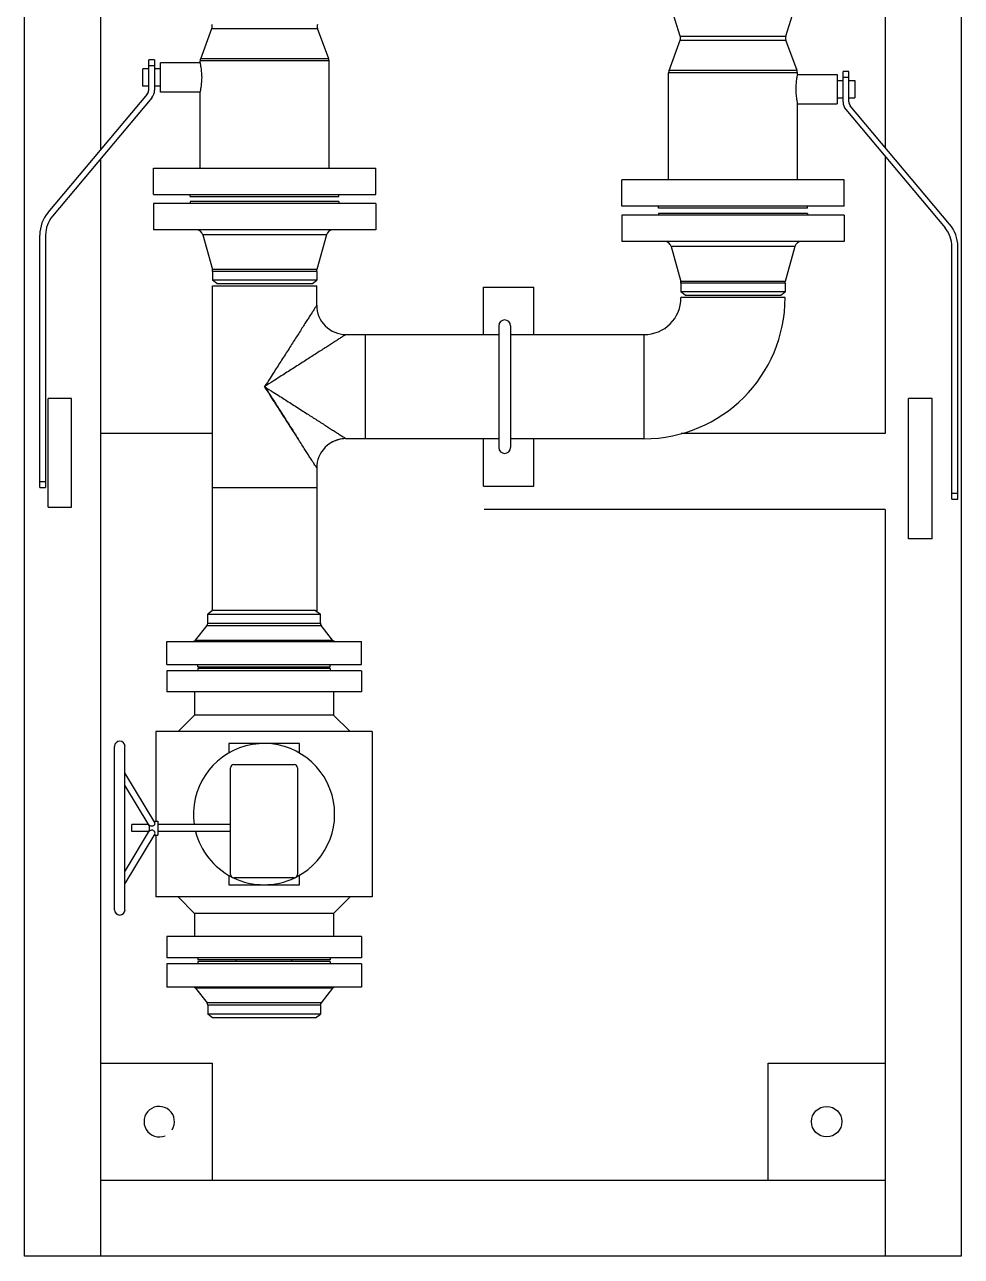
# Model space of a CAD drawing. Header units: millimetres. Extents: x 18255 to 228708, y -2217 to 146640.
# Drawn here: x 69005 to 69805, y 81412 to 82464 of the extents above; entities that cross this region are included whole.
import ezdxf

# ---------------------------------------------------------------- set-up
doc = ezdxf.new("R2010")
doc.units = ezdxf.units.MM
doc.layers.add('设备', color=8, linetype='Continuous')

msp = doc.modelspace()

# ---------------------------------------------------------------- linework, layer by layer
at = {"layer": '设备'}
for p, q in [((69805.3, 87459.4), (69805.3, 81411.9)), ((69070.3, 82357), (69070.3, 82763.6)), ((69005.3, 81411.9), (69005.3, 82711.4)), ((69740.3, 82565.8), (69740.3, 82358.9)), ((69565.3, 82453.8), (69555.3, 82486.1)), ((69655.3, 82453.8), (69665.3, 82486.1)), ((69155.7, 82434.5), (69165.3, 82460.5)), ((69165.3, 82460.5), (69255.4, 82460.5)), ((69265, 82434.5), (69255.4, 82460.5)), ((69555.7, 82424.5), (69565.3, 82450.5)), ((69565.3, 82453.8), (69655.3, 82453.8)), ((69565.3, 82450.5), (69655.4, 82450.5)), ((69665, 82424.5), (69655.4, 82450.5)), ((69111.3, 82426.1), (69106.3, 82426.1)), ((69106.3, 82411.1), (69106.3, 82426.1)), ((69116.3, 82433.6), (69111.3, 82433.6)), ((69111.3, 82407.7), (69111.3, 82433.6)), ((69116.3, 82428.6), (69111.3, 82428.6)), ((69116.3, 82433.6), (69116.3, 82407.7)), ((69121.3, 82426.1), (69116.3, 82426.1)), ((69155.3, 82431.1), (69121.3, 82431.1)), ((69121.3, 82406.1), (69121.3, 82431.1)), ((69265.3, 82432.7), (69155.3, 82432.7)), ((69155.3, 82431.1), (69155.3, 82432.7)), ((69265, 82434.5), (69155.7, 82434.5)), ((69265.3, 82341.1), (69265.3, 82432.7)), ((69665.3, 82422.7), (69555.3, 82422.7)), ((69555.3, 82331.1), (69555.3, 82422.7)), ((69665, 82424.5), (69555.7, 82424.5)), ((69665.3, 82421.1), (69665.3, 82422.7)), ((69665.3, 82421.1), (69699.3, 82421.1)), ((69699.3, 82421.1), (69699.3, 82396.1)), ((69699.3, 82416.1), (69704.3, 82416.1)), ((69709.3, 82423.6), (69704.3, 82423.6)), ((69704.3, 82397.7), (69704.3, 82423.6)), ((69709.3, 82418.6), (69704.3, 82418.6)), ((69709.3, 82397.7), (69709.3, 82423.6)), ((69709.3, 82416.1), (69714.3, 82416.1)), ((69714.3, 82416.1), (69714.3, 82401.1)), ((69111.3, 82411.1), (69106.3, 82411.1)), ((69121.3, 82411.1), (69116.3, 82411.1)), ((69155.3, 82406.1), (69121.3, 82406.1)), ((69155.3, 82341.1), (69155.3, 82406.1)), ((69025.4, 82303.4), (69110.2, 82404.4)), ((69114, 82401.2), (69029.2, 82300.2)), ((69665.3, 82396.1), (69699.3, 82396.1)), ((69665.3, 82331.1), (69665.3, 82396.1)), ((69699.3, 82401.1), (69704.3, 82401.1)), ((69709.3, 82401.1), (69714.3, 82401.1)), ((69706.7, 82391.2), (69791.5, 82290.2)), ((69795.3, 82293.4), (69710.5, 82394.4)), ((69070.3, 81411.9), (69070.3, 82349.2)), ((69740.3, 82351.1), (69740.3, 82114.6)), ((69115.3, 82341.1), (69305.3, 82341.1)), ((69115.3, 82318.7), (69115.3, 82341.1)), ((69305.3, 82318.7), (69305.3, 82341.1)), ((69705.3, 82331.1), (69515.3, 82331.1)), ((69515.3, 82308.7), (69515.3, 82331.1)), ((69705.3, 82308.7), (69705.3, 82331.1)), ((69115.3, 82318.7), (69305.3, 82318.7)), ((69305.3, 82311), (69115.3, 82311)), ((69115.3, 82311), (69115.3, 82288.6)), ((69146.8, 82317.1), (69146.8, 82318.7)), ((69146.8, 82317.1), (69273.8, 82317.1)), ((69273.8, 82312.6), (69146.8, 82312.6)), ((69146.8, 82312.6), (69146.8, 82311)), ((69273.8, 82317.1), (69273.8, 82318.7)), ((69273.8, 82312.6), (69273.8, 82311)), ((69305.3, 82311), (69305.3, 82288.6)), ((69705.3, 82308.7), (69515.3, 82308.7)), ((69705.3, 82301), (69515.3, 82301)), ((69515.3, 82301), (69515.3, 82278.6)), ((69546.8, 82307.1), (69546.8, 82308.7)), ((69673.8, 82307.1), (69546.8, 82307.1)), ((69673.8, 82302.6), (69546.8, 82302.6)), ((69546.8, 82302.6), (69546.8, 82301)), ((69673.8, 82307.1), (69673.8, 82308.7)), ((69673.8, 82302.6), (69673.8, 82301)), ((69705.3, 82301), (69705.3, 82278.6)), ((69018.3, 82068.6), (69018.3, 82284.1)), ((69023.3, 82284.1), (69023.3, 82068.6)), ((69305.3, 82288.6), (69115.3, 82288.6)), ((69263.1, 82284.2), (69157.6, 82284.2)), ((69157.6, 82284.2), (69165.7, 82254.5)), ((69263.1, 82284.2), (69255, 82254.5)), ((69705.3, 82278.6), (69515.3, 82278.6)), ((69663.1, 82274.2), (69557.6, 82274.2)), ((69557.6, 82274.2), (69565.7, 82244.5)), ((69663.1, 82274.2), (69655, 82244.5)), ((69797.3, 82058.6), (69797.3, 82274.1)), ((69802.3, 82058.6), (69802.3, 82274.1)), ((69255, 82254.5), (69165.7, 82254.5)), ((69165.9, 82252.9), (69165.7, 82254.5)), ((69254.8, 82252.9), (69165.9, 82252.9)), ((69165.9, 82252.9), (69165.9, 82245.5)), ((69254.8, 82252.9), (69255, 82254.5)), ((69254.8, 82252.9), (69254.8, 82245.5)), ((69254.8, 82245.5), (69165.9, 82245.5)), ((69169.6, 82242.6), (69165.9, 82245.5)), ((69165.9, 82240.6), (69254.8, 82240.6)), ((69165.9, 81963.5), (69165.9, 82240.6)), ((69169.6, 82242.6), (69251.1, 82242.6)), ((69251.1, 82242.6), (69254.8, 82245.5)), ((69254.8, 82224.1), (69254.8, 82240.6)), ((69397.3, 82239.6), (69440.3, 82239.6)), ((69397.3, 82199.1), (69397.3, 82239.6)), ((69440.3, 82199.1), (69440.3, 82239.6)), ((69655, 82244.5), (69565.7, 82244.5)), ((69565.9, 82242.9), (69565.7, 82244.5)), ((69654.8, 82242.9), (69565.9, 82242.9)), ((69565.9, 82242.9), (69565.9, 82235.5)), ((69654.8, 82242.9), (69655, 82244.5)), ((69654.8, 82242.9), (69654.8, 82235.5)), ((69654.8, 82235.5), (69565.9, 82235.5)), ((69569.6, 82232.6), (69565.9, 82235.5)), ((69654.8, 82230.6), (69565.9, 82230.6)), ((69569.6, 82232.6), (69651.1, 82232.6)), ((69651.1, 82232.6), (69654.8, 82235.5)), ((69410.3, 82206.6), (69410.3, 82102.6)), ((69420.3, 82206.6), (69420.3, 82102.6)), ((69279.8, 82199.1), (69296.3, 82199.1)), ((69296.3, 82199.1), (69410.3, 82199.1)), ((69296.3, 82199.1), (69296.3, 82110.2)), ((69296.3, 82199.1), (69296.3, 82110.2)), ((69420.3, 82199.1), (69534.3, 82199.1)), ((69534.3, 82199.1), (69534.3, 82110.2)), ((69045.3, 82144.6), (69025.3, 82144.6)), ((69025.3, 82051.6), (69025.3, 82144.6)), ((69045.3, 82064.8), (69045.3, 82144.6)), ((69780.3, 82144.6), (69760.3, 82144.6)), ((69760.3, 82024.6), (69760.3, 82144.6)), ((69780.3, 82024.6), (69780.3, 82144.6)), ((69165.9, 82114.6), (69070.3, 82114.6)), ((69740.3, 82114.6), (69566.1, 82114.6)), ((69279.8, 82110.2), (69296.3, 82110.2)), ((69296.3, 82110.2), (69410.3, 82110.2)), ((69397.3, 82069.6), (69397.3, 82110.2)), ((69420.3, 82110.2), (69534.3, 82110.2)), ((69440.3, 82069.6), (69440.3, 82110.2)), ((69254.8, 82085.2), (69254.8, 82068.6)), ((69018.3, 82073.6), (69023.3, 82073.6)), ((69018.3, 82068.6), (69023.3, 82068.6)), ((69165.9, 82068.6), (69254.8, 82068.6)), ((69254.8, 82068.6), (69254.8, 81962.7)), ((69397.3, 82069.6), (69440.3, 82069.6)), ((69045.3, 82051.6), (69045.3, 82064.8)), ((69797.3, 82063.6), (69802.3, 82063.6)), ((69797.3, 82058.6), (69802.3, 82058.6)), ((69025.3, 82051.6), (69045.3, 82051.6)), ((69740.3, 82049.6), (69397.9, 82049.6)), ((69740.3, 82049.6), (69740.3, 81411.9)), ((69780.3, 82024.6), (69760.3, 82024.6)), ((69165.9, 81963.5), (69161.7, 81960.3)), ((69253.8, 81963.5), (69165.9, 81963.5)), ((69253.8, 81963.5), (69257.9, 81960.3)), ((69161.7, 81960.3), (69257.9, 81960.3)), ((69161.7, 81952.5), (69161.7, 81960.3)), ((69161.7, 81952.5), (69161.7, 81960.3)), ((69257.9, 81952.5), (69257.9, 81960.3)), ((69151.3, 81938.2), (69161.1, 81950.6)), ((69161.1, 81950.6), (69258.6, 81950.6)), ((69161.7, 81952.5), (69257.9, 81952.5)), ((69268.3, 81938.2), (69258.6, 81950.6)), ((69126.7, 81937), (69293, 81937)), ((69126.7, 81917.2), (69126.7, 81937)), ((69151.3, 81938.2), (69268.3, 81938.2)), ((69293, 81917.2), (69293, 81937)), ((69126.7, 81917.2), (69293, 81917.2)), ((69293, 81912), (69126.7, 81912)), ((69126.7, 81912), (69126.7, 81894)), ((69153.3, 81915.3), (69153.3, 81917.2)), ((69153.3, 81915.3), (69266.4, 81915.3)), ((69266.4, 81913.9), (69153.3, 81913.9)), ((69153.3, 81913.9), (69153.3, 81912)), ((69186.1, 81913.9), (69186.1, 81915.3)), ((69233.6, 81913.9), (69233.6, 81915.3)), ((69266.4, 81915.3), (69266.4, 81917.2)), ((69266.4, 81913.9), (69266.4, 81912)), ((69293, 81912), (69293, 81894)), ((69293, 81894), (69126.7, 81894)), ((69150.4, 81894), (69150.4, 81874.1)), ((69269.2, 81894), (69269.2, 81874.1)), ((69150.4, 81874.1), (69136.4, 81860)), ((69269.2, 81874.1), (69150.4, 81874.1)), ((69269.2, 81874.1), (69283.3, 81860)), ((69302.2, 81860), (69117.5, 81860)), ((69117.5, 81860), (69117.5, 81783.5)), ((69302.2, 81860), (69302.2, 81718.9)), ((69240, 81849.8), (69179.7, 81849.8)), ((69179.7, 81849.8), (69179.7, 81841.6)), ((69240, 81841.6), (69240, 81849.8)), ((69082.1, 81707.8), (69082.1, 81847.4)), ((69091, 81707.8), (69091, 81847.4)), ((69181.2, 81738.1), (69181.2, 81829)), ((69184.1, 81832), (69235.5, 81832)), ((69238.5, 81829), (69238.5, 81738.1)), ((69116.6, 81782.4), (69091, 81824.8)), ((69111.8, 81779.7), (69091, 81814.2)), ((69111.8, 81775.5), (69091, 81740.9)), ((69111.3, 81780.6), (69097, 81780.6)), ((69097, 81774.6), (69097, 81780.6)), ((69111.3, 81774.6), (69097, 81774.6)), ((69111.8, 81780.2), (69111.8, 81775)), ((69115.9, 81783.5), (69119.2, 81783.5)), ((69116.7, 81781.8), (69116.6, 81782.4)), ((69119.2, 81783.5), (69119.2, 81771.7)), ((69181.2, 81780.6), (69119.2, 81780.6)), ((69181.2, 81774.6), (69119.2, 81774.6)), ((69116.6, 81772.7), (69091, 81730.3)), ((69115.9, 81771.7), (69119.2, 81771.7)), ((69116.6, 81772.7), (69116.7, 81773.4)), ((69117.5, 81771.7), (69117.5, 81718.9)), ((69179.7, 81737.4), (69179.7, 81729.1)), ((69235.5, 81735.1), (69184.1, 81735.1)), ((69240, 81729.1), (69240, 81737.4)), ((69179.7, 81729.1), (69240, 81729.1)), ((69302.2, 81718.9), (69117.5, 81718.9)), ((69136.4, 81718.9), (69150.4, 81704.8)), ((69283.3, 81718.9), (69269.2, 81704.8)), ((69269.2, 81704.8), (69150.4, 81704.8)), ((69150.4, 81704.8), (69150.4, 81684.9)), ((69269.2, 81704.8), (69269.2, 81684.9)), ((69293, 81684.9), (69126.7, 81684.9)), ((69126.7, 81684.9), (69126.7, 81666.9)), ((69293, 81684.9), (69293, 81666.9)), ((69293, 81666.9), (69126.7, 81666.9)), ((69293, 81661.8), (69126.7, 81661.8)), ((69126.7, 81661.8), (69126.7, 81641.9)), ((69153.3, 81666.9), (69153.3, 81665)), ((69266.4, 81665), (69153.3, 81665)), ((69266.4, 81663.7), (69153.3, 81663.7)), ((69153.3, 81663.7), (69153.3, 81661.8)), ((69186.1, 81663.7), (69186.1, 81665)), ((69233.6, 81663.7), (69233.6, 81665)), ((69266.4, 81666.9), (69266.4, 81665)), ((69266.4, 81663.7), (69266.4, 81661.8)), ((69293, 81661.8), (69293, 81641.9)), ((69293, 81641.9), (69126.7, 81641.9)), ((69151.3, 81640.8), (69161.1, 81628.3)), ((69268.3, 81640.8), (69151.3, 81640.8)), ((69268.3, 81640.8), (69258.6, 81628.3)), ((69258.6, 81628.3), (69161.1, 81628.3)), ((69257.9, 81626.5), (69161.7, 81626.5)), ((69161.7, 81626.5), (69161.7, 81618.6)), ((69165.9, 81615.5), (69161.7, 81618.6)), ((69257.9, 81618.6), (69161.7, 81618.6)), ((69253.8, 81615.5), (69257.9, 81618.6)), ((69257.9, 81626.5), (69257.9, 81618.6)), ((69253.8, 81615.5), (69165.9, 81615.5)), ((69070.3, 81576.9), (69165.9, 81576.9)), ((69165.9, 81476.9), (69165.9, 81576.9)), ((69640.3, 81576.9), (69740.3, 81576.9)), ((69640.3, 81476.9), (69640.3, 81576.9)), ((69070.3, 81476.9), (69165.9, 81476.9)), ((69165.9, 81476.9), (69740.3, 81476.9)), ((69165.9, 81411.9), (69005.3, 81411.9)), ((69805.3, 81411.9), (69165.9, 81411.9))]:
    msp.add_line(p, q, dxfattribs=at)
msp.add_circle((69690.3, 81526.9), 13, dxfattribs=at)
for centre, radius, start, end in [((69160.6, 82462.3), 5, 339.7751, 17.1619), ((69260.1, 82462.3), 5, 162.8381, 200.2249), ((69560.6, 82452.3), 5, 339.7751, 17.1619), ((69660.1, 82452.3), 5, 162.8381, 200.2249), ((69160.3, 82432.7), 5, 159.7751, 180), ((69260.3, 82432.7), 5, 0, 20.2249), ((69560.3, 82422.7), 5, 159.7751, 180), ((69660.3, 82422.7), 5, 0, 20.2249), ((69106.3, 82407.7), 5, 320, 0), ((69106.3, 82407.7), 10, 320, 0), ((69714.3, 82397.7), 10, 180, 220), ((69714.3, 82397.7), 5, 180, 220), ((69048.3, 82284.1), 30, 140, 180), ((69048.3, 82284.1), 25, 140, 180), ((69772.3, 82274.1), 25, 0, 40), ((69772.3, 82274.1), 30, 0, 40), ((69151.8, 82282.6), 6, 15.3037, 90), ((69268.9, 82282.6), 6, 90, 164.6963), ((69551.8, 82272.6), 6, 15.3037, 90), ((69668.9, 82272.6), 6, 90, 164.6963), ((69534.3, 82230.6), 120.5, 270, 0), ((69534.3, 82230.6), 31.6, 270, 0), ((69279.8, 82224.1), 25, 179.9999, 270.0001), ((69415.3, 82206.6), 5, 0, 180), ((69279.8, 82085.2), 25, 89.9999, 180.0001), ((69279.8, 82085.2), 25, 89.9999, 121.4895), ((69415.3, 82102.6), 5, 180, 0), ((69158.8, 81952.5), 2.97, 321.8845, 0), ((69260.9, 81952.5), 2.97, 180, 218.1155), ((69149, 81940), 2.97, 270, 321.8845), ((69270.7, 81940), 2.97, 218.1155, 270), ((69086.6, 81847.4), 4.46, 0, 180), ((69209.8, 81789.5), 60.3, 297.405, 188.5205), ((69184.1, 81829), 2.97, 90, 180), ((69235.5, 81829), 2.97, 0, 90), ((69114.2, 81783.4), 4.01, 233.0364, 236.3107), ((69114.2, 81771.8), 4.01, 123.6921, 126.9636), ((69209.8, 81789.5), 60.3, 194.2646, 242.595), ((69184.1, 81738.1), 2.97, 180, 270), ((69209.8, 81789.5), 60.3, 244.2749, 295.7251), ((69235.5, 81738.1), 2.97, 270, 0), ((69086.6, 81707.8), 4.46, 180, 0), ((69149, 81638.9), 2.97, 38.1155, 90), ((69270.7, 81638.9), 2.97, 90, 141.8845), ((69158.8, 81626.5), 2.97, 0, 38.1155), ((69260.9, 81626.5), 2.97, 141.8845, 180), ((69120.3, 81526.9), 13, 327.3581, 292.6249)]:
    msp.add_arc(centre, radius, start, end, dxfattribs=at)
for points, start_tangent, end_tangent in [([(69155.3, 82406.1), (69155.4, 82406.4), (69155.6, 82407.2), (69155.8, 82408.5), (69156.1, 82410.3), (69156.4, 82412.4), (69156.6, 82414.8), (69156.8, 82417.4), (69156.8, 82420), (69156.6, 82422.6), (69156.4, 82425), (69156.1, 82427.1), (69155.8, 82428.8), (69155.6, 82430.1), (69155.4, 82430.9), (69155.3, 82431.1)], (0.221621, 0.975133), (-0.221621, 0.975133)), ([(69665.3, 82421.1), (69665.3, 82420.9), (69665.1, 82420), (69664.8, 82418.7), (69664.5, 82417), (69664.3, 82414.8), (69664, 82412.4), (69663.9, 82409.9), (69663.9, 82407.2), (69664.1, 82404.6), (69664.3, 82402.3), (69664.6, 82400.2), (69664.9, 82398.5), (69665.1, 82397.2), (69665.3, 82396.4), (69665.3, 82396.1)], (-0.221621, -0.975133), (0.221621, -0.975133)), ([(69254.8, 82224.1), (69254.6, 82223.7), (69253.9, 82222.7), (69252.7, 82220.8), (69251, 82218.1), (69249, 82215.1), (69246.9, 82211.8), (69244.7, 82208.4), (69242.2, 82204.4), (69239.5, 82200.1), (69236.8, 82196), (69234.1, 82191.8), (69231.2, 82187.1), (69228, 82182.2), (69224.8, 82177.3), (69221.8, 82172.5), (69218.6, 82167.6), (69215, 82161.8), (69210.3, 82154.6)], (-0.539086, -0.842251), (-0.538968, -0.842326)), ([(69279.8, 82199.1), (69279.5, 82198.9), (69278.4, 82198.2), (69276.5, 82197), (69273.8, 82195.3), (69270.8, 82193.3), (69267.5, 82191.2), (69264.1, 82189), (69260.1, 82186.5), (69255.8, 82183.8), (69251.7, 82181.1), (69247.5, 82178.4), (69242.9, 82175.4), (69237.9, 82172.3), (69233, 82169.1), (69228.2, 82166.1), (69223.3, 82162.9), (69217.6, 82159.3), (69210.3, 82154.6)], (-0.842311, -0.538992), (-0.842326, -0.538968)), ([(69210.3, 82154.6), (69217.7, 82149.9), (69223.4, 82146.3), (69228.2, 82143.2), (69232.9, 82140.2), (69237.9, 82137), (69243, 82133.8), (69247.7, 82130.7), (69251.9, 82128.1), (69256, 82125.4), (69260.2, 82122.7), (69264.1, 82120.2), (69267.5, 82118), (69270.8, 82116), (69273.8, 82114), (69276.5, 82112.3), (69278.4, 82111.1), (69279.4, 82110.4), (69279.8, 82110.2)], (0.842331, -0.538961), (0.842335, -0.538954)), ([(69210.3, 82154.6), (69215, 82147.3), (69218.7, 82141.6), (69221.8, 82136.8), (69224.8, 82132.1), (69228, 82127.1), (69231.2, 82122), (69234.3, 82117.3), (69236.9, 82113.1), (69238.6, 82110.4)], (0.538961, -0.842331), (0.539072, -0.84226)), ([(69254.8, 82085.2), (69254.6, 82085.5), (69253.9, 82086.6), (69252.7, 82088.5), (69251, 82091.1), (69249, 82094.2), (69246.9, 82097.5), (69244.7, 82100.9), (69242.2, 82104.9), (69239.5, 82109.1), (69236.8, 82113.3), (69234.1, 82117.5), (69231.2, 82122.1), (69228, 82127), (69224.8, 82132), (69221.8, 82136.8), (69218.6, 82141.7), (69215, 82147.4), (69210.3, 82154.6)], (-0.539086, 0.842251), (-0.538968, 0.842326))]:
    msp.add_spline(points, degree=3, dxfattribs=dict(at, start_tangent=start_tangent, end_tangent=end_tangent))
for points, knots in [([(69112, 81780), (69112.2, 81779.9), (69112.8, 81779.6), (69113.7, 81779.4), (69114.7, 81779.4), (69115.5, 81779.8), (69116.2, 81780.3), (69116.6, 81781), (69116.7, 81781.5), (69116.7, 81781.8)], [0, 0, 0, 0, 2.629987, 6.078628, 9.326513, 12.419738, 15.331017, 18.061344, 20.54065, 20.54065, 20.54065, 20.54065]), ([(69116.7, 81773.4), (69116.7, 81773.6), (69116.6, 81774.1), (69116.2, 81774.8), (69115.5, 81775.4), (69114.7, 81775.8), (69113.7, 81775.8), (69112.8, 81775.6), (69112.2, 81775.3), (69112, 81775.1)], [0, 0, 0, 0, 2.421683, 5.148571, 8.070216, 11.156461, 14.44568, 17.897055, 20.541442, 20.541442, 20.541442, 20.541442])]:
    msp.add_open_spline(points, degree=3, knots=knots, dxfattribs=at)

doc.saveas('drawing.dxf')
